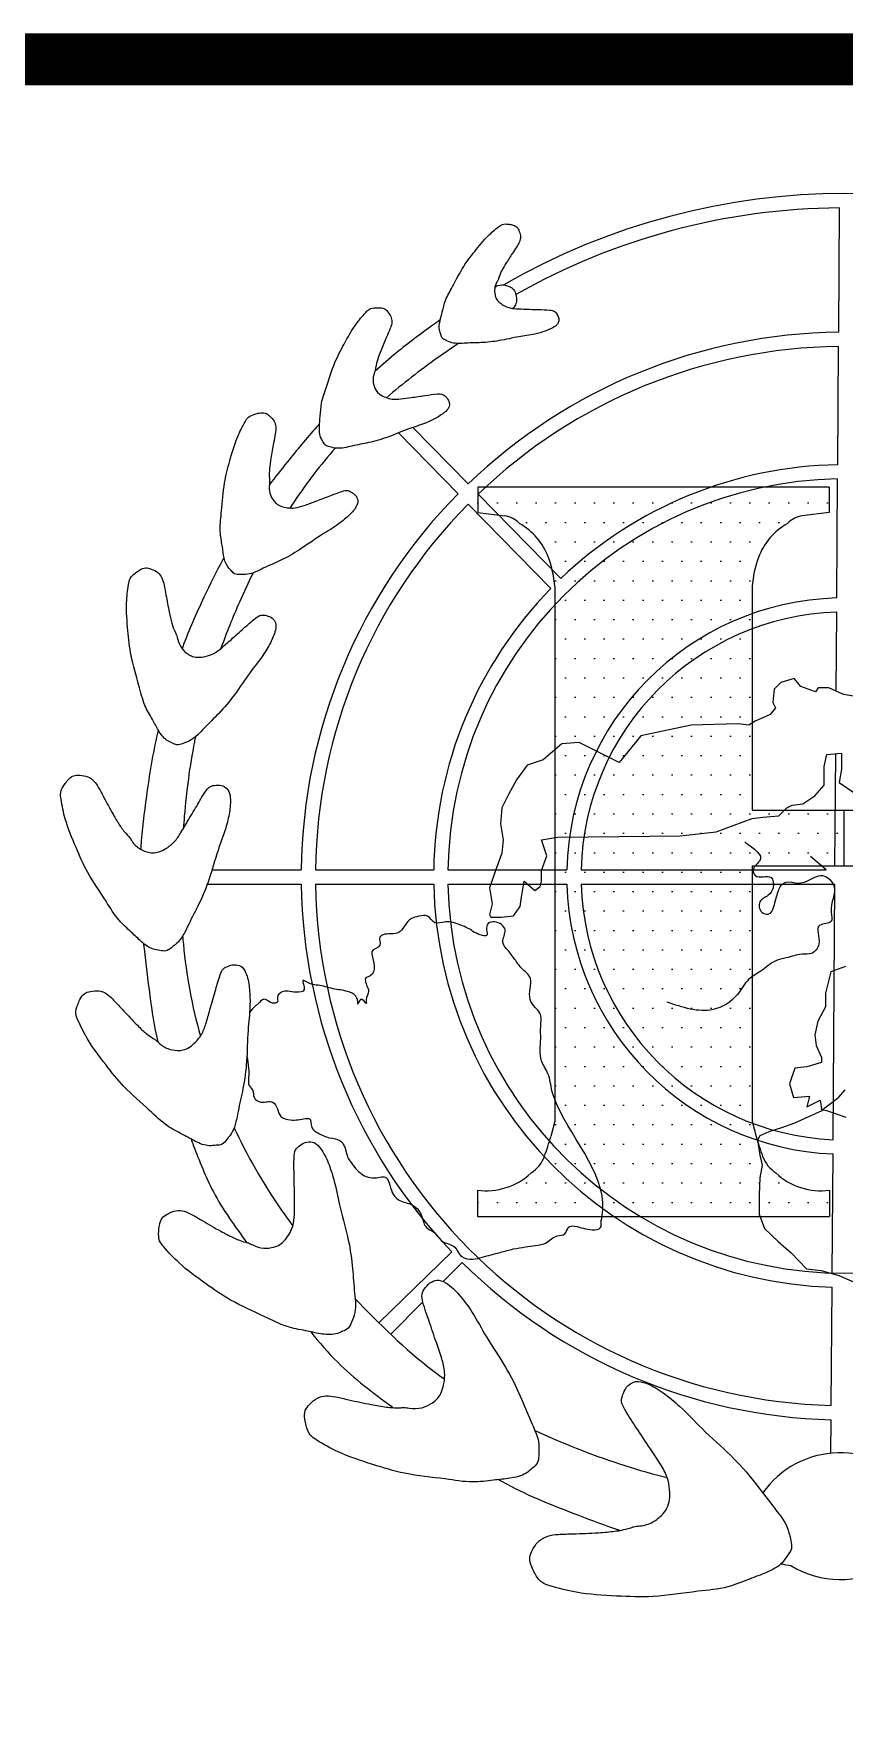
# Model space of a CAD drawing. Extents: x -2331248 to -1198620, y -977263 to -545844.
# Drawn here: x -1255882 to -1255490, y -853424 to -852615 of the extents above; entities that cross this region are included whole.
import ezdxf

# ---------------------------------------------------------------- set-up
doc = ezdxf.new("R2010")
doc.units = 0
doc.header["$LTSCALE"] = 1000
doc.header["$MEASUREMENT"] = 0
doc.layers.get('0').update_dxf_attribs({"linetype": 'CONTINUOUS'})
doc.layers.add('t图框', color=222, linetype='CONTINUOUS')
pattern_1 = [(0, (-1908197.643, 1899345.357), (9.375, 18.75), [0, -18.75])]

# ---------------------------------------------------------------- blocks, each defined once
blk = doc.blocks.new('ASDDA')
at = {"layer": 't图框'}
h = blk.add_hatch(dxfattribs=at)
h.set_pattern_fill('DOTS', color=256, scale=300, style=0)
h.set_pattern_definition(pattern_1)
h.paths.add_polyline_path([(-294500, 3064593.8), (-294503.8, 3064579, -0.026595), (-294510, 3064559.7, -0.160007), (-294522.9, 3064543.8, -0.229054), (-294574.7, 3064527.2), (-294574.7, 3064501.8), (-294404.6, 3064501.8), (-294234.6, 3064501.8), (-294234.6, 3064527.2, -0.229054), (-294286.4, 3064543.8, -0.160007), (-294299.3, 3064559.7, -0.026595), (-294305.4, 3064579), (-294309.3, 3064593.8), (-294309.3, 3064840.3), (-294220.9, 3064840.3), (-294220.9, 3064893.9), (-294309.3, 3064893.9), (-294309.3, 3065109.7, -0.072496), (-294303.3, 3065137.8, -0.17836), (-294275.1, 3065170.6, -0.179281), (-294261.1, 3065177.9), (-294235, 3065181.3), (-294235, 3065205.6), (-294404.6, 3065205.6), (-294574.3, 3065205.6), (-294574.3, 3065181.3), (-294548.2, 3065177.9, -0.179281), (-294534.1, 3065170.6, -0.17836), (-294506, 3065137.8, -0.072496), (-294500, 3065109.7)])
h = blk.add_hatch(dxfattribs=at)
h.set_pattern_fill('DOTS', color=256, scale=300, style=0)
h.set_pattern_definition(pattern_1)
h.paths.add_polyline_path([(-294132.5, 3065109.7, 0.072496), (-294138.5, 3065137.8, 0.17836), (-294166.7, 3065170.6, 0.179281), (-294180.7, 3065177.9), (-294206.8, 3065181.3), (-294206.8, 3065205.6), (-294037.2, 3065205.6), (-293867.5, 3065205.6), (-293867.5, 3065181.3), (-293893.6, 3065177.9, 0.179281), (-293907.7, 3065170.6, 0.17836), (-293935.8, 3065137.8, 0.072496), (-293941.8, 3065109.7), (-293941.8, 3064593.8), (-293938, 3064579, 0.026595), (-293931.8, 3064559.7, 0.160007), (-293918.9, 3064543.8, 0.229054), (-293867.1, 3064527.2), (-293867.1, 3064501.8), (-294037.2, 3064501.8), (-294207.2, 3064501.8), (-294207.2, 3064527.2, 0.229054), (-294155.4, 3064543.8, 0.160007), (-294142.5, 3064559.7, 0.026595), (-294136.4, 3064579), (-294132.5, 3064593.8), (-294132.5, 3064840.3), (-294220.9, 3064840.3), (-294220.9, 3064893.9), (-294132.5, 3064893.9)])
blk.add_arc((-294224.1, 3064242.4), 91.1, 238.2909, 300.1892)
blk.add_open_spline([(-294281.7, 3064166.4), (-294278.5, 3064165.9), (-294275.2, 3064165.4), (-294272, 3064164.9)], degree=3)
for p, q in [((-273365.6, 3065618.5), (-295865.6, 3065618.5)), ((-294225.8, 3065355.2), (-294225, 3065475.2)), ((-294226.7, 3065227.3), (-294225.9, 3065341.4)), ((-294667.5, 3065294.6), (-294666.9, 3065294)), ((-294650.9, 3065258), (-294593.3, 3065199.1)), ((-294636.9, 3065263.3), (-294583.5, 3065208.8)), ((-294235, 3065205.6), (-294574.3, 3065205.6)), ((-294574.3, 3065205.6), (-294574.3, 3065181.3)), ((-294235, 3065205.6), (-294235, 3065181.3)), ((-294227.6, 3065098.7), (-294226.8, 3065213.5)), ((-294583.7, 3065189.3), (-294503.9, 3065107.8)), ((-294573.9, 3065198.9), (-294494.1, 3065117.4)), ((-294574.3, 3065181.3), (-294548.2, 3065177.9)), ((-294235, 3065181.3), (-294261.1, 3065177.9)), ((-294500, 3065109.7), (-294500, 3064593.8)), ((-294309.3, 3065109.7), (-294309.3, 3064893.9)), ((-294228.2, 3065008.8), (-294227.7, 3065084.9)), ((-294229.4, 3064840.3), (-294228.6, 3064948.3)), ((-294309.3, 3064893.9), (-294132.5, 3064893.9)), ((-294220.9, 3064893.9), (-294220.9, 3064840.3)), ((-294237.9, 3064836.2), (-294253, 3064849.2)), ((-294830.9, 3064836.2), (-294744.7, 3064836.2)), ((-294731, 3064836.2), (-294616.9, 3064836.2)), ((-294603.1, 3064836.2), (-294488.3, 3064836.2)), ((-294474.5, 3064836.2), (-294237.9, 3064836.2)), ((-294309.3, 3064840.3), (-294132.5, 3064840.3)), ((-294309.3, 3064840.3), (-294309.3, 3064593.8)), ((-294835.5, 3064822.4), (-294744.7, 3064822.4)), ((-294730.9, 3064822.4), (-294616.9, 3064822.4)), ((-294603.1, 3064822.4), (-294488.2, 3064822.4)), ((-294474.5, 3064822.4), (-294229.5, 3064822.4)), ((-294231.2, 3064575.9), (-294229.5, 3064822.4)), ((-294500, 3064593.8), (-294503.8, 3064579)), ((-294309.3, 3064593.8), (-294305.4, 3064579)), ((-294232.1, 3064446.6), (-294231.3, 3064562.1)), ((-294574.7, 3064527.2), (-294574.7, 3064501.8)), ((-294234.6, 3064527.2), (-294234.6, 3064501.8)), ((-294574.7, 3064501.8), (-294234.6, 3064501.8)), ((-294669.8, 3064399.1), (-294599.4, 3064467.7)), ((-294607.7, 3064439), (-294589.3, 3064457.4)), ((-294233, 3064319.4), (-294232.2, 3064433.5)), ((-294658.4, 3064388), (-294627.3, 3064419.2)), ((-294233.3, 3064273.6), (-294233.1, 3064305.6))]:
    blk.add_line(p, q, dxfattribs=at)
at = {"layer": 't图框', "const_width": 50}
blk.add_lwpolyline([(-295865.6, 3061618.5), (-295865.6, 3065618.5), (-273365.6, 3065618.5)], dxfattribs=at)
at = {"layer": 't图框'}
for points in [[(-294218.7, 3064597.3), (-294237.3, 3064603.6), (-294242, 3064604.3), (-294225.7, 3064616.8), (-294219.4, 3064623.8)], [(-294205.8, 3065003.1), (-294221.2, 3065005.6), (-294235.4, 3065012.1), (-294245.7, 3065012.1), (-294248.3, 3065008.2), (-294262.5, 3065013.3), (-294268.9, 3065021.1), (-294281.8, 3065017.2), (-294288.2, 3065010.8), (-294289.5, 3064997.9), (-294286.9, 3064992.8), (-294292.1, 3064986.3), (-294306.3, 3064979.9), (-294312.7, 3064976), (-294323, 3064977.3), (-294368.1, 3064976), (-294417, 3064965.7), (-294437.7, 3064940), (-294476.3, 3064959.3), (-294493, 3064958), (-294502.1, 3064950.3), (-294511.1, 3064942.6), (-294526.5, 3064937.4), (-294536.8, 3064923.2), (-294544.6, 3064909.1), (-294551, 3064896.2), (-294552.3, 3064880.8), (-294549.7, 3064865.3), (-294551, 3064852.4), (-294556.2, 3064838.3), (-294563, 3064818.8), (-294560.5, 3064803.4), (-294563, 3064793.1), (-294561.7, 3064790.5), (-294551.4, 3064790.5), (-294539.8, 3064791.8), (-294533.4, 3064800.8), (-294532.1, 3064809.8), (-294529.5, 3064825.2), (-294519.2, 3064816.2), (-294514.1, 3064820.1), (-294512.8, 3064825.2), (-294512.8, 3064835.5), (-294507.6, 3064849.7), (-294512.8, 3064865.1), (-294497.3, 3064867.7), (-294378.8, 3064869), (-294344, 3064872.9), (-294309.3, 3064885.7), (-294299, 3064887), (-294283.5, 3064888.3), (-294275.8, 3064896), (-294270.6, 3064898.6), (-294260.3, 3064899.9), (-294248.7, 3064907.6), (-294239.7, 3064917.9), (-294239.7, 3064935.9), (-294237.1, 3064947.5), (-294223, 3064948.8), (-294223, 3064933.4), (-294225.5, 3064920.5), (-294210.1, 3064910.2)], [(-294219.1, 3064742.9), (-294233.3, 3064737.7), (-294238.4, 3064717.1), (-294238.4, 3064704.2), (-294246.1, 3064690.1), (-294248.7, 3064677.2), (-294247.4, 3064666.9), (-294242.3, 3064655.3), (-294242.3, 3064650.2), (-294256.5, 3064646.3), (-294268, 3064645), (-294273.2, 3064629.6), (-294269.3, 3064616.7), (-294253.9, 3064618), (-294256.5, 3064607.7), (-294243.6, 3064614.1), (-294242, 3064603.6), (-294268.5, 3064591.9), (-294280.9, 3064587.2), (-294293.4, 3064583.3), (-294302, 3064579.4), (-294304.3, 3064575.5), (-294302, 3064560.8), (-294299.6, 3064551.4), (-294302, 3064539), (-294302.7, 3064522.6), (-294302.7, 3064504), (-294297.3, 3064490), (-294284.1, 3064477.5), (-294271.6, 3064466.6), (-294256.8, 3064451.1), (-294242.8, 3064449.5), (-294225.7, 3064444.8), (-294211.6, 3064438.6)]]:
    blk.add_lwpolyline(points, dxfattribs=at)
for centre, radius, start, end in [((-294219.9, 3064830.3), 658.7, 59.9967, 119.9998), ((-294219.9, 3064830.3), 644.9, 90.4535, 119.5069), ((-294219.9, 3064830.3), 524.9, 90.6474, 133.856), ((-294219.9, 3064830.3), 511.1, 90.6755, 133.8417), ((-294219.9, 3064830.3), 397, 90.983, 133.6857), ((-294219.9, 3064830.3), 383.3, 91.0325, 179.1258), ((-294219.9, 3064830.3), 524.9, 135.3592, 179.3616), ((-294219.9, 3064830.3), 511.1, 135.3854, 179.3444), ((-294551.1, 3065155.3), 22.8, 42.0433, 82.6996), ((-294258.2, 3065155.3), 22.8, 97.3004, 137.9567), ((-294564.6, 3065116), 62.5, 20.3964, 60.8482), ((-294244.7, 3065116), 62.5, 119.1518, 159.6036), ((-294599.4, 3065103), 99.6, 3.8106, 20.3964), ((-294209.9, 3065103), 99.6, 159.6036, 176.1894), ((-294219.9, 3064830.3), 397, 135.673, 179.1561), ((-294219.9, 3064830.3), 268.5, 91.6431, 178.7518), ((-294219.9, 3064830.3), 254.7, 91.7533, 178.6843), ((-294219.9, 3064830.3), 524.9, 180.8649, 223.6998), ((-294219.9, 3064830.3), 511.1, 180.8882, 268.5351), ((-294219.9, 3064830.3), 397, 181.1433, 268.2277), ((-294219.9, 3064830.3), 383.3, 181.1844, 358.8156), ((-294219.9, 3064830.3), 268.5, 181.6911, 267.5675), ((-294219.9, 3064830.3), 254.7, 181.7825, 267.4573), ((-294688.3, 3064627.3), 190.7, 339.2565, 345.3501), ((-294120.9, 3064627.3), 190.7, 194.6499, 200.7435), ((-294540.7, 3064571.4), 32.9, 302.8938, 339.2565), ((-294268.5, 3064571.4), 32.9, 200.7435, 237.1062), ((-294565.9, 3064589.1), 62.5, 261.8736, 313.4788), ((-294243.4, 3064589.1), 62.5, 226.5212, 278.1264), ((-294219.9, 3064830.3), 524.9, 225.2684, 268.5632), ((-294224.7, 3064182.6), 91, 37.5741, 144.9041)]:
    blk.add_arc(centre, radius, start, end, dxfattribs=at)
for points, knots in [([(-294554.2, 3065407), (-294554.2, 3065407.3), (-294552.9, 3065411.1), (-294551.1, 3065415), (-294545.8, 3065423.7), (-294540.9, 3065431.4), (-294536.2, 3065438.3), (-294533.3, 3065443.4), (-294532.6, 3065448.8), (-294534.5, 3065453.2), (-294536.8, 3065457.6), (-294540.9, 3065458.9), (-294545.4, 3065459.6), (-294550.2, 3065459.9), (-294556.6, 3065455.1), (-294566.2, 3065447.1), (-294576.9, 3065433.7), (-294589.3, 3065417.8), (-294597.2, 3065401.2), (-294605.7, 3065387.2), (-294608.3, 3065375.6), (-294610.9, 3065366.3), (-294612.2, 3065358.5), (-294610, 3065353.2), (-294608.8, 3065348.9), (-294604.2, 3065347), (-294597.1, 3065343.7), (-294585.2, 3065344.9), (-294570.2, 3065344.9), (-294552.9, 3065346.7), (-294535.9, 3065351), (-294520.9, 3065352.8), (-294509.3, 3065356), (-294501.5, 3065359.2), (-294496.3, 3065363.5), (-294495.7, 3065368.5), (-294497.6, 3065372.3), (-294500.3, 3065376), (-294507.1, 3065376.8), (-294516, 3065377), (-294526.9, 3065377.4), (-294536.4, 3065377.7), (-294544, 3065378.4), (-294549.6, 3065381.1), (-294553.7, 3065384), (-294556.6, 3065387.4), (-294558, 3065392), (-294558.4, 3065397.6), (-294556.6, 3065402.7), (-294554.6, 3065405.7), (-294554.3, 3065406.8), (-294554.2, 3065407)], [13.077213, 13.077213, 13.077213, 13.077213, 13.120526, 13.560263, 14.011793, 14.691864, 15.094349, 15.38576, 15.650406, 15.951091, 16.170089, 16.426599, 16.623019, 16.932745, 17.173585, 17.897756, 18.998414, 19.984356, 21.206376, 22.026155, 22.651219, 23.14138, 23.642442, 23.881721, 24.094079, 24.321994, 24.651393, 25.387501, 26.19836, 27.15922, 28.228555, 29.073063, 29.655064, 30.184934, 30.476632, 30.707368, 30.947902, 31.171247, 31.411907, 32.016305, 32.678016, 33.180541, 33.586718, 33.920223, 34.188456, 34.423672, 34.634205, 34.965314, 35.339812, 35.497413, 35.533576, 35.533576, 35.533576, 35.533576]), ([(-294554.5, 3065400.3), (-294552.3, 3065400.7), (-294548.7, 3065401.2), (-294543.6, 3065399.1), (-294539, 3065396.6), (-294537.3, 3065391.1), (-294536.4, 3065385.8), (-294537.8, 3065381.4), (-294539.2, 3065379.5), (-294539.6, 3065379)], [0, 0, 0, 0, 0.322692, 0.524058, 0.806288, 1.051515, 1.350348, 1.600492, 1.695959, 1.695959, 1.695959, 1.695959]), ([(-294673.1, 3065319.5), (-294673.1, 3065319.8), (-294672.4, 3065324.3), (-294671.2, 3065328.9), (-294667.1, 3065339.5), (-294663.2, 3065348.8), (-294659.4, 3065357.2), (-294657.1, 3065363.4), (-294657.4, 3065369.4), (-294660.3, 3065373.9), (-294663.6, 3065378.2), (-294668.4, 3065378.9), (-294673.5, 3065378.8), (-294678.8, 3065378.2), (-294684.9, 3065371.8), (-294693.8, 3065361.2), (-294703, 3065344.5), (-294713.6, 3065324.7), (-294719.1, 3065305), (-294725.7, 3065288.1), (-294726.3, 3065274.9), (-294727.4, 3065264.2), (-294727.3, 3065255.4), (-294723.9, 3065250), (-294721.8, 3065245.6), (-294716.4, 3065244.4), (-294708, 3065242.1), (-294695.2, 3065245.7), (-294678.7, 3065248.5), (-294660.2, 3065253.8), (-294642.5, 3065261.8), (-294626.3, 3065266.5), (-294614.3, 3065272.2), (-294606.3, 3065277.3), (-294601.4, 3065283), (-294601.7, 3065288.5), (-294604.5, 3065292.3), (-294608.2, 3065295.8), (-294615.8, 3065295.5), (-294625.6, 3065294), (-294637.5, 3065292.3), (-294648, 3065290.9), (-294656.4, 3065290.2), (-294663.1, 3065292.1), (-294668.2, 3065294.5), (-294672, 3065297.7), (-294674.4, 3065302.4), (-294675.9, 3065308.5), (-294674.9, 3065314.4), (-294673.3, 3065318), (-294673.2, 3065319.3), (-294673.1, 3065319.5)], [13.077213, 13.077213, 13.077213, 13.077213, 13.120526, 13.560263, 14.011793, 14.691864, 15.094349, 15.38576, 15.650406, 15.951091, 16.170089, 16.426599, 16.623019, 16.932745, 17.173585, 17.897756, 18.998414, 19.984356, 21.206376, 22.026155, 22.651219, 23.14138, 23.642442, 23.881721, 24.094079, 24.321994, 24.651393, 25.387501, 26.19836, 27.15922, 28.228555, 29.073063, 29.655064, 30.184934, 30.476632, 30.707368, 30.947902, 31.171247, 31.411907, 32.016305, 32.678016, 33.180541, 33.586718, 33.920223, 34.188456, 34.423672, 34.634205, 34.965314, 35.339812, 35.497413, 35.533576, 35.533576, 35.533576, 35.533576]), ([(-294610.5, 3065367.2), (-294612.9, 3065365.5), (-294627.2, 3065355.1), (-294648.7, 3065339.3), (-294666.7, 3065323.6), (-294673.6, 3065317.5), (-294673.6, 3065317.5)], [3.217272, 3.217272, 3.217272, 3.217272, 3.652302, 5.825507, 7.179914, 7.186565, 7.186565, 7.186565, 7.186565]), ([(-294592.9, 3065344.3), (-294599.7, 3065339.8), (-294623.6, 3065323.3), (-294646.7, 3065305.6), (-294662.5, 3065292)], [3.293663, 3.293663, 3.293663, 3.293663, 4.503387, 7.588139, 7.588139, 7.588139, 7.588139]), ([(-294775.3, 3065212.5), (-294775.4, 3065212.9), (-294775.8, 3065217.8), (-294775.6, 3065223.1), (-294773.8, 3065235.4), (-294771.9, 3065246.3), (-294769.9, 3065256.4), (-294769, 3065263.5), (-294770.7, 3065269.9), (-294774.9, 3065274), (-294779.6, 3065277.8), (-294784.9, 3065277.3), (-294790.3, 3065276), (-294795.9, 3065274), (-294800.8, 3065265.6), (-294807.8, 3065252.1), (-294813.6, 3065231.9), (-294820, 3065208.1), (-294821, 3065185.6), (-294823.9, 3065165.9), (-294821.4, 3065151.6), (-294819.9, 3065139.8), (-294817.7, 3065130.5), (-294812.7, 3065125.5), (-294809.3, 3065121.3), (-294803.2, 3065121.3), (-294793.7, 3065121), (-294780.9, 3065127.9), (-294763.9, 3065135), (-294745.3, 3065145.3), (-294728.3, 3065158.1), (-294712.1, 3065167.2), (-294700.6, 3065176.3), (-294693.3, 3065183.6), (-294689.4, 3065190.9), (-294691.2, 3065196.9), (-294695.1, 3065200.2), (-294699.9, 3065203.1), (-294708, 3065200.8), (-294718.1, 3065196.8), (-294730.5, 3065192.1), (-294741.3, 3065188), (-294750.2, 3065185.2), (-294757.8, 3065185.5), (-294763.9, 3065186.9), (-294768.7, 3065189.4), (-294772.5, 3065193.9), (-294775.6, 3065200), (-294775.9, 3065206.6), (-294775.2, 3065210.8), (-294775.3, 3065212.3), (-294775.3, 3065212.5)], [13.077213, 13.077213, 13.077213, 13.077213, 13.120526, 13.560263, 14.011793, 14.691864, 15.094349, 15.38576, 15.650406, 15.951091, 16.170089, 16.426599, 16.623019, 16.932745, 17.173585, 17.897756, 18.998414, 19.984356, 21.206376, 22.026155, 22.651219, 23.14138, 23.642442, 23.881721, 24.094079, 24.321994, 24.651393, 25.387501, 26.19836, 27.15922, 28.228555, 29.073063, 29.655064, 30.184934, 30.476632, 30.707368, 30.947902, 31.171247, 31.411907, 32.016305, 32.678016, 33.180541, 33.586718, 33.920223, 34.188456, 34.423672, 34.634205, 34.965314, 35.339812, 35.497413, 35.533576, 35.533576, 35.533576, 35.533576]), ([(-294727.1, 3065266.8), (-294728, 3065265.8), (-294738.9, 3065253.9), (-294754.9, 3065234.1), (-294770, 3065215.3), (-294775.6, 3065207.9)], [10.824914, 10.824914, 10.824914, 10.824914, 11.027742, 13.214589, 14.594713, 14.594713, 14.594713, 14.594713]), ([(-294711.9, 3065243.4), (-294726.1, 3065227.2), (-294740.8, 3065207.9), (-294754.2, 3065187.8), (-294755.7, 3065185.5)], [11.012867, 11.012867, 11.012867, 11.012867, 14.193364, 14.591432, 14.591432, 14.591432, 14.591432]), ([(-294865.4, 3065063.1), (-294865.6, 3065063.4), (-294867.9, 3065068.4), (-294869.8, 3065073.8), (-294872.7, 3065087.1), (-294875, 3065099.2), (-294876.9, 3065110.3), (-294878.8, 3065117.9), (-294883, 3065123.9), (-294889, 3065126.4), (-294895.2, 3065128.5), (-294900.5, 3065125.9), (-294905.6, 3065122.5), (-294910.5, 3065118.3), (-294912.3, 3065107.7), (-294914.2, 3065091.1), (-294912.3, 3065068.1), (-294909.6, 3065041.1), (-294901.9, 3065017.6), (-294897.2, 3064996.1), (-294888.9, 3064982.4), (-294882.9, 3064970.9), (-294876.9, 3064962.1), (-294869.8, 3064959), (-294864.7, 3064956), (-294858.5, 3064958.4), (-294848.5, 3064961.8), (-294838.1, 3064973.8), (-294823.4, 3064987.8), (-294808.3, 3065005.6), (-294795.7, 3065025.5), (-294782.7, 3065041.2), (-294774.4, 3065055), (-294769.8, 3065065.4), (-294768.6, 3065074.4), (-294772.7, 3065079.8), (-294778.1, 3065081.8), (-294784.1, 3065082.8), (-294791.5, 3065077.3), (-294800.4, 3065069.2), (-294811.3, 3065059.6), (-294820.8, 3065051.1), (-294828.9, 3065044.7), (-294836.9, 3065042.2), (-294843.6, 3065041.2), (-294849.6, 3065041.8), (-294855.2, 3065045), (-294860.8, 3065050.1), (-294863.7, 3065056.8), (-294864.6, 3065061.4), (-294865.3, 3065062.8), (-294865.4, 3065063.1)], [13.077213, 13.077213, 13.077213, 13.077213, 13.120526, 13.560263, 14.011793, 14.691864, 15.094349, 15.38576, 15.650406, 15.951091, 16.170089, 16.426599, 16.623019, 16.932745, 17.173585, 17.897756, 18.998414, 19.984356, 21.206376, 22.026155, 22.651219, 23.14138, 23.642442, 23.881721, 24.094079, 24.321994, 24.651393, 25.387501, 26.19836, 27.15922, 28.228555, 29.073063, 29.655064, 30.184934, 30.476632, 30.707368, 30.947902, 31.171247, 31.411907, 32.016305, 32.678016, 33.180541, 33.586718, 33.920223, 34.188456, 34.423672, 34.634205, 34.965314, 35.339812, 35.497413, 35.533576, 35.533576, 35.533576, 35.533576]), ([(-294819.4, 3065137.9), (-294819.7, 3065137.2), (-294826.5, 3065124.5), (-294840.6, 3065096.2), (-294853.4, 3065067.3), (-294859.6, 3065050.4), (-294859.8, 3065049.8)], [18.66986, 18.66986, 18.66986, 18.66986, 18.782901, 20.7969, 23.363188, 23.460767, 23.460767, 23.460767, 23.460767]), ([(-294791.3, 3065122.9), (-294795.9, 3065113.6), (-294807.1, 3065089.6), (-294816.9, 3065065), (-294822.4, 3065049.9)], [18.148121, 18.148121, 18.148121, 18.148121, 19.682962, 22.062356, 22.062356, 22.062356, 22.062356]), ([(-294882.9, 3064971.4), (-294883.1, 3064970.3), (-294888, 3064949.3), (-294894.1, 3064911.5), (-294898.5, 3064874), (-294899.8, 3064856.8), (-294899.9, 3064856.1)], [27.498238, 27.498238, 27.498238, 27.498238, 27.657433, 30.703039, 33.149521, 33.25637, 33.25637, 33.25637, 33.25637]), ([(-294847, 3064964.4), (-294847.3, 3064962.9), (-294852.4, 3064937.7), (-294856.1, 3064908.1), (-294858.4, 3064880), (-294858.7, 3064876)], [26.457719, 26.457719, 26.457719, 26.457719, 26.689194, 30.26996, 30.865347, 30.865347, 30.865347, 30.865347]), ([(-294911.9, 3064869.2), (-294912.3, 3064869.4), (-294916.3, 3064873.9), (-294920.1, 3064878.9), (-294927.7, 3064891.9), (-294934.1, 3064903.7), (-294939.8, 3064914.7), (-294944.4, 3064922.1), (-294950.8, 3064926.9), (-294957.9, 3064927.6), (-294965.2, 3064927.7), (-294969.9, 3064923.2), (-294974, 3064917.9), (-294977.7, 3064911.8), (-294976.1, 3064900.1), (-294972.5, 3064882.1), (-294962.7, 3064858.6), (-294950.8, 3064831.3), (-294934.8, 3064809.2), (-294922.6, 3064788.4), (-294909.4, 3064776.8), (-294899.2, 3064766.7), (-294890, 3064759.6), (-294881.5, 3064758.7), (-294875.2, 3064757.2), (-294869.4, 3064761.8), (-294860.2, 3064768.7), (-294853.3, 3064784.9), (-294842.6, 3064804.5), (-294832.8, 3064828.2), (-294826.3, 3064853.3), (-294817.9, 3064874.1), (-294813.9, 3064891.3), (-294812.6, 3064903.8), (-294814.4, 3064913.6), (-294820.5, 3064917.9), (-294826.8, 3064918.1), (-294833.4, 3064917.2), (-294839.4, 3064909), (-294845.9, 3064897.5), (-294854.1, 3064883.7), (-294861.2, 3064871.6), (-294867.5, 3064862.3), (-294875, 3064856.9), (-294881.7, 3064853.5), (-294888.2, 3064852.2), (-294895.1, 3064853.7), (-294902.7, 3064857.1), (-294908, 3064863.1), (-294910.5, 3064867.7), (-294911.7, 3064868.9), (-294911.9, 3064869.2)], [13.077213, 13.077213, 13.077213, 13.077213, 13.120526, 13.560263, 14.011793, 14.691864, 15.094349, 15.38576, 15.650406, 15.951091, 16.170089, 16.426599, 16.623019, 16.932745, 17.173585, 17.897756, 18.998414, 19.984356, 21.206376, 22.026155, 22.651219, 23.14138, 23.642442, 23.881721, 24.094079, 24.321994, 24.651393, 25.387501, 26.19836, 27.15922, 28.228555, 29.073063, 29.655064, 30.184934, 30.476632, 30.707368, 30.947902, 31.171247, 31.411907, 32.016305, 32.678016, 33.180541, 33.586718, 33.920223, 34.188456, 34.423672, 34.634205, 34.965314, 35.339812, 35.497413, 35.533576, 35.533576, 35.533576, 35.533576]), ([(-294797.2, 3064656.8), (-294796.6, 3064652.6), (-294795.4, 3064645.9), (-294795.4, 3064636.4), (-294796.4, 3064628.2), (-294790.4, 3064623.5), (-294791.6, 3064615.8), (-294782.7, 3064610.1), (-294772.3, 3064615), (-294767.3, 3064605.5), (-294765.4, 3064596.7), (-294752.9, 3064593.9), (-294744.9, 3064595.6), (-294734.6, 3064597), (-294736.4, 3064586.5), (-294727.2, 3064581.5), (-294718.4, 3064577), (-294708.8, 3064576.9), (-294702.1, 3064569.9), (-294701.6, 3064560.4), (-294694.3, 3064550.5), (-294685.9, 3064540.2), (-294673.8, 3064538.1), (-294660.1, 3064542), (-294659.3, 3064524.9), (-294648.9, 3064515.3), (-294635.3, 3064513.9), (-294627.6, 3064502.6), (-294626, 3064490.5), (-294614.7, 3064487.2), (-294610.2, 3064475.9), (-294595.8, 3064475), (-294591.8, 3064461.6), (-294579.4, 3064459.6), (-294567.3, 3064463.3), (-294554.2, 3064466.5), (-294540.4, 3064470.6), (-294529, 3064472.2), (-294518.4, 3064473.8), (-294507, 3064475.2), (-294500.1, 3064484.1), (-294489.2, 3064483.2), (-294487.3, 3064495.6), (-294473.4, 3064490.1), (-294464.7, 3064488.7), (-294454.3, 3064489.1), (-294455.5, 3064496.4), (-294445.6, 3064536.9), (-294486, 3064577.9), (-294503.6, 3064623.8), (-294504.7, 3064639.1), (-294515.8, 3064653.6), (-294512.9, 3064670.5), (-294514.1, 3064685.2), (-294512, 3064697.2), (-294519.8, 3064703.7), (-294524.9, 3064711.3), (-294523.8, 3064721.5), (-294521.7, 3064733), (-294531.4, 3064739.9), (-294537.9, 3064748.8), (-294543.9, 3064757.6), (-294553.2, 3064766.6), (-294544, 3064779.2), (-294555.6, 3064787.2), (-294565.2, 3064785.4), (-294566.5, 3064778.9), (-294564.2, 3064771.9), (-294574.9, 3064773.4), (-294581, 3064779), (-294593.1, 3064783.9), (-294603.5, 3064788), (-294616.4, 3064782.5), (-294621.7, 3064793.5), (-294631.1, 3064791.6), (-294639.1, 3064789.7), (-294644.7, 3064783.5), (-294648.8, 3064775.2), (-294658, 3064774.2), (-294664.6, 3064774.5), (-294670.8, 3064770.8), (-294665.4, 3064761.1), (-294677.1, 3064760.1), (-294676.3, 3064751.4), (-294673, 3064744.6), (-294675.4, 3064733.7), (-294685.2, 3064732.5), (-294681.1, 3064724.3), (-294678.8, 3064717.2), (-294682.8, 3064713.6), (-294681.2, 3064704.2), (-294687.5, 3064716.9), (-294690.3, 3064705.3), (-294690.1, 3064706.9), (-294689.8, 3064709.4), (-294691.5, 3064715.6), (-294701.7, 3064720), (-294714.2, 3064720.9), (-294726.4, 3064725.3), (-294735.5, 3064724.9), (-294746.5, 3064733.3), (-294738.5, 3064718.6), (-294753, 3064717.5), (-294761.3, 3064721), (-294769, 3064714.4), (-294766.3, 3064708.2), (-294774.8, 3064706.4), (-294780.5, 3064714.8), (-294785.3, 3064707.4), (-294790.7, 3064704), (-294793.3, 3064700.9), (-294794.7, 3064698.3)], [8.738255, 8.738255, 8.738255, 8.738255, 9.354843, 9.78053, 10.174835, 10.456589, 10.790534, 11.190439, 11.747518, 12.14732, 12.543032, 13.030142, 13.754038, 13.917885, 14.363295, 14.757762, 15.360155, 15.868848, 16.054151, 16.742124, 17.169159, 17.864045, 18.629037, 18.89323, 19.742846, 20.298755, 20.962226, 21.617303, 22.18924, 22.571318, 23.197127, 23.769352, 24.398547, 24.938971, 25.408141, 26.290439, 26.934224, 27.532198, 27.99562, 28.536043, 29.154206, 29.527815, 29.865006, 30.586675, 31.017681, 31.422999, 31.719521, 31.918706, 37.715738, 38.409697, 39.240631, 39.929276, 40.969239, 41.585091, 42.202146, 42.557124, 43.006088, 43.506467, 44.045338, 44.563349, 45.110568, 45.688083, 46.190048, 46.778859, 47.410448, 47.728073, 48.04549, 48.314925, 48.507521, 49.282591, 49.661915, 50.4098, 50.912028, 51.37571, 51.799422, 52.16482, 52.600454, 52.985465, 53.461901, 53.810704, 54.00325, 54.388157, 54.881301, 54.996773, 55.585585, 56.08602, 56.29343, 56.799706, 56.958414, 57.397298, 57.551261, 57.882533, 58.130983, 58.130983, 58.130983, 58.504354, 58.959515, 59.660027, 60.399311, 60.765676, 61.161579, 61.592281, 62.006754, 62.694911, 62.996901, 63.226116, 63.464668, 63.933793, 64.282025, 64.445828, 64.904186, 64.904186, 64.904186, 64.904186]), ([(-294859.3, 3064772.3), (-294859.1, 3064769.7), (-294856.2, 3064737.2), (-294850.2, 3064704.8), (-294842.2, 3064675.7)], [35.980817, 35.980817, 35.980817, 35.980817, 36.370011, 40.813039, 40.813039, 40.813039, 40.813039]), ([(-294897.1, 3064765.3), (-294896.9, 3064763.6), (-294892.9, 3064731.9), (-294890.1, 3064699.7), (-294883.3, 3064670.3), (-294883.3, 3064670.3)], [37.749373, 37.749373, 37.749373, 37.749373, 37.995926, 42.481303, 42.490057, 42.490057, 42.490057, 42.490057]), ([(-294886.5, 3064672.8), (-294886.9, 3064673), (-294892.1, 3064676.4), (-294897.2, 3064680.4), (-294908.2, 3064691.4), (-294917.6, 3064701.5), (-294926.2, 3064711), (-294932.6, 3064717.2), (-294940.4, 3064720.3), (-294947.6, 3064719.1), (-294954.9, 3064717.3), (-294958.4, 3064711.6), (-294961.1, 3064705.2), (-294963.3, 3064698.2), (-294958.6, 3064687), (-294950.2, 3064669.9), (-294934.3, 3064649.1), (-294915.4, 3064624.9), (-294893.6, 3064607), (-294876.1, 3064589.4), (-294859.8, 3064581.3), (-294847, 3064574), (-294836, 3064569.2), (-294827.3, 3064570.5), (-294820.6, 3064570.7), (-294816, 3064576.9), (-294808.6, 3064586.1), (-294805.9, 3064604.1), (-294800.4, 3064626.4), (-294796.8, 3064652.7), (-294796.9, 3064679.3), (-294793.9, 3064702.3), (-294794.4, 3064720.5), (-294796.4, 3064733.3), (-294800.8, 3064742.6), (-294808, 3064745.3), (-294814.3, 3064743.9), (-294820.7, 3064741.3), (-294824.5, 3064731.5), (-294828, 3064718.3), (-294832.6, 3064702.5), (-294836.5, 3064688.5), (-294840.4, 3064677.5), (-294846.4, 3064670.2), (-294852.3, 3064665.1), (-294858.4, 3064662.1), (-294865.6, 3064661.7), (-294874.2, 3064663.2), (-294881, 3064667.8), (-294884.7, 3064671.7), (-294886.2, 3064672.7), (-294886.5, 3064672.8)], [13.077213, 13.077213, 13.077213, 13.077213, 13.120526, 13.560263, 14.011793, 14.691864, 15.094349, 15.38576, 15.650406, 15.951091, 16.170089, 16.426599, 16.623019, 16.932745, 17.173585, 17.897756, 18.998414, 19.984356, 21.206376, 22.026155, 22.651219, 23.14138, 23.642442, 23.881721, 24.094079, 24.321994, 24.651393, 25.387501, 26.19836, 27.15922, 28.228555, 29.073063, 29.655064, 30.184934, 30.476632, 30.707368, 30.947902, 31.171247, 31.411907, 32.016305, 32.678016, 33.180541, 33.586718, 33.920223, 34.188456, 34.423672, 34.634205, 34.965314, 35.339812, 35.497413, 35.533576, 35.533576, 35.533576, 35.533576]), ([(-294796.9, 3064476.5), (-294797.3, 3064476.5), (-294803.7, 3064478.3), (-294810.1, 3064480.9), (-294824.6, 3064488.6), (-294837.4, 3064496), (-294849, 3064503), (-294857.4, 3064507.3), (-294866.2, 3064508), (-294873.2, 3064504.6), (-294880, 3064500.5), (-294881.8, 3064493.6), (-294882.6, 3064486.4), (-294882.6, 3064478.5), (-294874.4, 3064468.6), (-294860.7, 3064453.9), (-294838.1, 3064437.6), (-294811.5, 3064418.9), (-294783.9, 3064407.5), (-294760.6, 3064395), (-294741.7, 3064391.8), (-294726.4, 3064388.3), (-294713.7, 3064386.9), (-294705.3, 3064390.9), (-294698.6, 3064393.2), (-294695.8, 3064400.8), (-294691.1, 3064412.5), (-294694, 3064431.5), (-294695.2, 3064455.9), (-294699.7, 3064483.6), (-294708, 3064510.7), (-294712.1, 3064534.9), (-294718.2, 3064553.2), (-294724.1, 3064565.6), (-294731.4, 3064573.7), (-294739.6, 3064574.2), (-294745.5, 3064570.8), (-294751.2, 3064566.2), (-294752, 3064555.1), (-294751.6, 3064540.6), (-294751.3, 3064523.1), (-294751, 3064507.8), (-294751.6, 3064495.4), (-294755.4, 3064486.2), (-294759.8, 3064479.2), (-294765.1, 3064474.3), (-294772.3, 3064471.6), (-294781.4, 3064470.5), (-294789.8, 3064473.1), (-294794.7, 3064475.9), (-294796.5, 3064476.4), (-294796.9, 3064476.5)], [13.077213, 13.077213, 13.077213, 13.077213, 13.120526, 13.560263, 14.011793, 14.691864, 15.094349, 15.38576, 15.650406, 15.951091, 16.170089, 16.426599, 16.623019, 16.932745, 17.173585, 17.897756, 18.998414, 19.984356, 21.206376, 22.026155, 22.651219, 23.14138, 23.642442, 23.881721, 24.094079, 24.321994, 24.651393, 25.387501, 26.19836, 27.15922, 28.228555, 29.073063, 29.655064, 30.184934, 30.476632, 30.707368, 30.947902, 31.171247, 31.411907, 32.016305, 32.678016, 33.180541, 33.586718, 33.920223, 34.188456, 34.423672, 34.634205, 34.965314, 35.339812, 35.497413, 35.533576, 35.533576, 35.533576, 35.533576]), ([(-294851.2, 3064576.4), (-294850.5, 3064574.5), (-294843.7, 3064557.2), (-294830.4, 3064521.5), (-294808.8, 3064492.5), (-294797.5, 3064476.6)], [47.387864, 47.387864, 47.387864, 47.387864, 47.693158, 50.122263, 53.010165, 53.010165, 53.010165, 53.010165]), ([(-294809.6, 3064587.4), (-294808.2, 3064584.4), (-294793.3, 3064553.4), (-294774.3, 3064521.7), (-294754.4, 3064494.7), (-294752.9, 3064492.7)], [45.438691, 45.438691, 45.438691, 45.438691, 45.919967, 50.518444, 50.88878, 50.88878, 50.88878, 50.88878]), ([(-294646.8, 3064317.3), (-294647.3, 3064317.2), (-294654.5, 3064317), (-294662.1, 3064317.5), (-294679.9, 3064320.7), (-294695.8, 3064324.1), (-294710.3, 3064327.5), (-294720.6, 3064329.1), (-294730, 3064327), (-294736.2, 3064321), (-294742, 3064314.5), (-294741.5, 3064306.7), (-294739.9, 3064298.8), (-294737.3, 3064290.6), (-294725.3, 3064283), (-294706, 3064272.1), (-294676.9, 3064262.7), (-294642.7, 3064252.1), (-294609.9, 3064249.5), (-294581.4, 3064244.3), (-294560.4, 3064247.2), (-294543.3, 3064248.7), (-294529.5, 3064251.6), (-294522, 3064258.6), (-294515.8, 3064263.2), (-294515.5, 3064272.1), (-294514.5, 3064286), (-294523.9, 3064305), (-294533.4, 3064330), (-294547.4, 3064357.6), (-294565.3, 3064383.1), (-294577.7, 3064407.1), (-294590.2, 3064424.2), (-294600.6, 3064435.2), (-294611, 3064441.2), (-294619.7, 3064439), (-294624.9, 3064433.4), (-294629.2, 3064426.6), (-294626.4, 3064414.8), (-294621, 3064399.8), (-294614.8, 3064381.5), (-294609.3, 3064365.6), (-294605.7, 3064352.4), (-294606.6, 3064341.4), (-294608.9, 3064332.7), (-294612.7, 3064325.8), (-294619.5, 3064320.5), (-294628.6, 3064316.3), (-294638.2, 3064316.1), (-294644.3, 3064317.5), (-294646.4, 3064317.3), (-294646.8, 3064317.3)], [13.077213, 13.077213, 13.077213, 13.077213, 13.120526, 13.560263, 14.011793, 14.691864, 15.094349, 15.38576, 15.650406, 15.951091, 16.170089, 16.426599, 16.623019, 16.932745, 17.173585, 17.897756, 18.998414, 19.984356, 21.206376, 22.026155, 22.651219, 23.14138, 23.642442, 23.881721, 24.094079, 24.321994, 24.651393, 25.387501, 26.19836, 27.15922, 28.228555, 29.073063, 29.655064, 30.184934, 30.476632, 30.707368, 30.947902, 31.171247, 31.411907, 32.016305, 32.678016, 33.180541, 33.586718, 33.920223, 34.188456, 34.423672, 34.634205, 34.965314, 35.339812, 35.497413, 35.533576, 35.533576, 35.533576, 35.533576]), ([(-294692.7, 3064422.4), (-294691.4, 3064421), (-294666.3, 3064394.8), (-294638.3, 3064367.8), (-294608.5, 3064346.2), (-294606.5, 3064344.8)], [55.462264, 55.462264, 55.462264, 55.462264, 55.736204, 60.824102, 61.190688, 61.190688, 61.190688, 61.190688]), ([(-294735.6, 3064390.4), (-294727.4, 3064380.1), (-294704.1, 3064353), (-294675, 3064331.2), (-294656.3, 3064317.5), (-294655.8, 3064317.2)], [58.249069, 58.249069, 58.249069, 58.249069, 60.187248, 63.526782, 63.611078, 63.611078, 63.611078, 63.611078]), ([(-294424.8, 3064201.9), (-294425.3, 3064201.6), (-294433, 3064199.4), (-294441.2, 3064197.8), (-294461, 3064196.2), (-294478.8, 3064195.5), (-294495.2, 3064195.1), (-294506.6, 3064193.9), (-294516.1, 3064189), (-294521, 3064180.9), (-294525.3, 3064172.3), (-294522.6, 3064164.2), (-294518.8, 3064156.2), (-294513.7, 3064148.2), (-294498.8, 3064143.4), (-294475.3, 3064137.3), (-294441.6, 3064135.4), (-294402.3, 3064133.6), (-294366.7, 3064140), (-294334.9, 3064142.4), (-294313.4, 3064151.4), (-294295.6, 3064157.8), (-294281.7, 3064164.6), (-294275.7, 3064174.2), (-294270.3, 3064180.9), (-294272.5, 3064190.4), (-294275.4, 3064205.4), (-294290.6, 3064223), (-294307.7, 3064247), (-294330.3, 3064272.4), (-294356.4, 3064294.6), (-294376.3, 3064316.6), (-294394.5, 3064331.4), (-294408.5, 3064340.2), (-294421.3, 3064343.7), (-294430, 3064338.9), (-294433.8, 3064331.5), (-294436.6, 3064323.1), (-294430.2, 3064311.3), (-294420.4, 3064296.8), (-294408.7, 3064279.1), (-294398.4, 3064263.7), (-294390.9, 3064250.7), (-294388.8, 3064238.7), (-294388.8, 3064228.8), (-294391, 3064220.3), (-294396.7, 3064212.9), (-294405.2, 3064205.9), (-294415.4, 3064203), (-294422.3, 3064202.7), (-294424.4, 3064202), (-294424.8, 3064201.9)], [13.077213, 13.077213, 13.077213, 13.077213, 13.120526, 13.560263, 14.011793, 14.691864, 15.094349, 15.38576, 15.650406, 15.951091, 16.170089, 16.426599, 16.623019, 16.932745, 17.173585, 17.897756, 18.998414, 19.984356, 21.206376, 22.026155, 22.651219, 23.14138, 23.642442, 23.881721, 24.094079, 24.321994, 24.651393, 25.387501, 26.19836, 27.15922, 28.228555, 29.073063, 29.655064, 30.184934, 30.476632, 30.707368, 30.947902, 31.171247, 31.411907, 32.016305, 32.678016, 33.180541, 33.586718, 33.920223, 34.188456, 34.423672, 34.634205, 34.965314, 35.339812, 35.497413, 35.533576, 35.533576, 35.533576, 35.533576]), ([(-294519.2, 3064295.3), (-294517.8, 3064294.6), (-294489.4, 3064281.6), (-294447.2, 3064265.1), (-294405.2, 3064253.2), (-294391.4, 3064249.8), (-294391.4, 3064249.8)], [66.140857, 66.140857, 66.140857, 66.140857, 66.379991, 70.751174, 72.846531, 72.846618, 72.846618, 72.846618, 72.846618]), ([(-294554.1, 3064247.8), (-294551.4, 3064246.2), (-294526.8, 3064232.6), (-294487.6, 3064217.3), (-294450.9, 3064203.4), (-294437.3, 3064198.9), (-294436.8, 3064198.7)], [69.69432, 69.69432, 69.69432, 69.69432, 70.152891, 73.860965, 75.899719, 75.976609, 75.976609, 75.976609, 75.976609])]:
    blk.add_open_spline(points, degree=3, knots=knots, dxfattribs=at)
for points in [[(-294554.5, 3065400.3), (-294555.6, 3065399.8), (-294556.7, 3065399.3), (-294557.7, 3065398.7)], [(-294539.6, 3065379), (-294540, 3065378.7), (-294540.4, 3065378.5), (-294540.9, 3065378.2)]]:
    blk.add_open_spline(points, degree=3, dxfattribs=at)
blk.add_spline([(-294316.4, 3064863.2), (-294301.9, 3064845.1), (-294308.2, 3064837), (-294306.4, 3064830.7), (-294291.1, 3064828.9), (-294289.2, 3064818.9), (-294293.8, 3064811.7), (-294301.9, 3064805.4), (-294300.1, 3064795.4), (-294293.8, 3064793.6), (-294287.4, 3064804.5), (-294276.6, 3064824.4), (-294264.8, 3064823.5), (-294256.7, 3064825.3), (-294241.3, 3064830.7), (-294230.5, 3064820.7), (-294233.2, 3064795.4), (-294233.2, 3064786.4), (-294244, 3064782.8), (-294244.9, 3064764.7), (-294252.2, 3064755.7), (-294261.2, 3064754.8), (-294276.6, 3064751.2), (-294286.5, 3064748.5), (-294301, 3064738.5), (-294312.8, 3064730.4), (-294323.6, 3064715.9), (-294347.1, 3064701.5), (-294391.4, 3064708.7)], degree=3, dxfattribs=at)

msp = doc.modelspace()

# ---------------------------------------------------------------- block references
at = {"lineweight": -3, "xscale": 0.5000067828223109, "yscale": 0.5000067832879722, "zscale": 0.5000067830419062}
msp.add_blockref('ASDDA', (-1108378.36, -2385457.98), dxfattribs=at)

doc.saveas('drawing.dxf')
